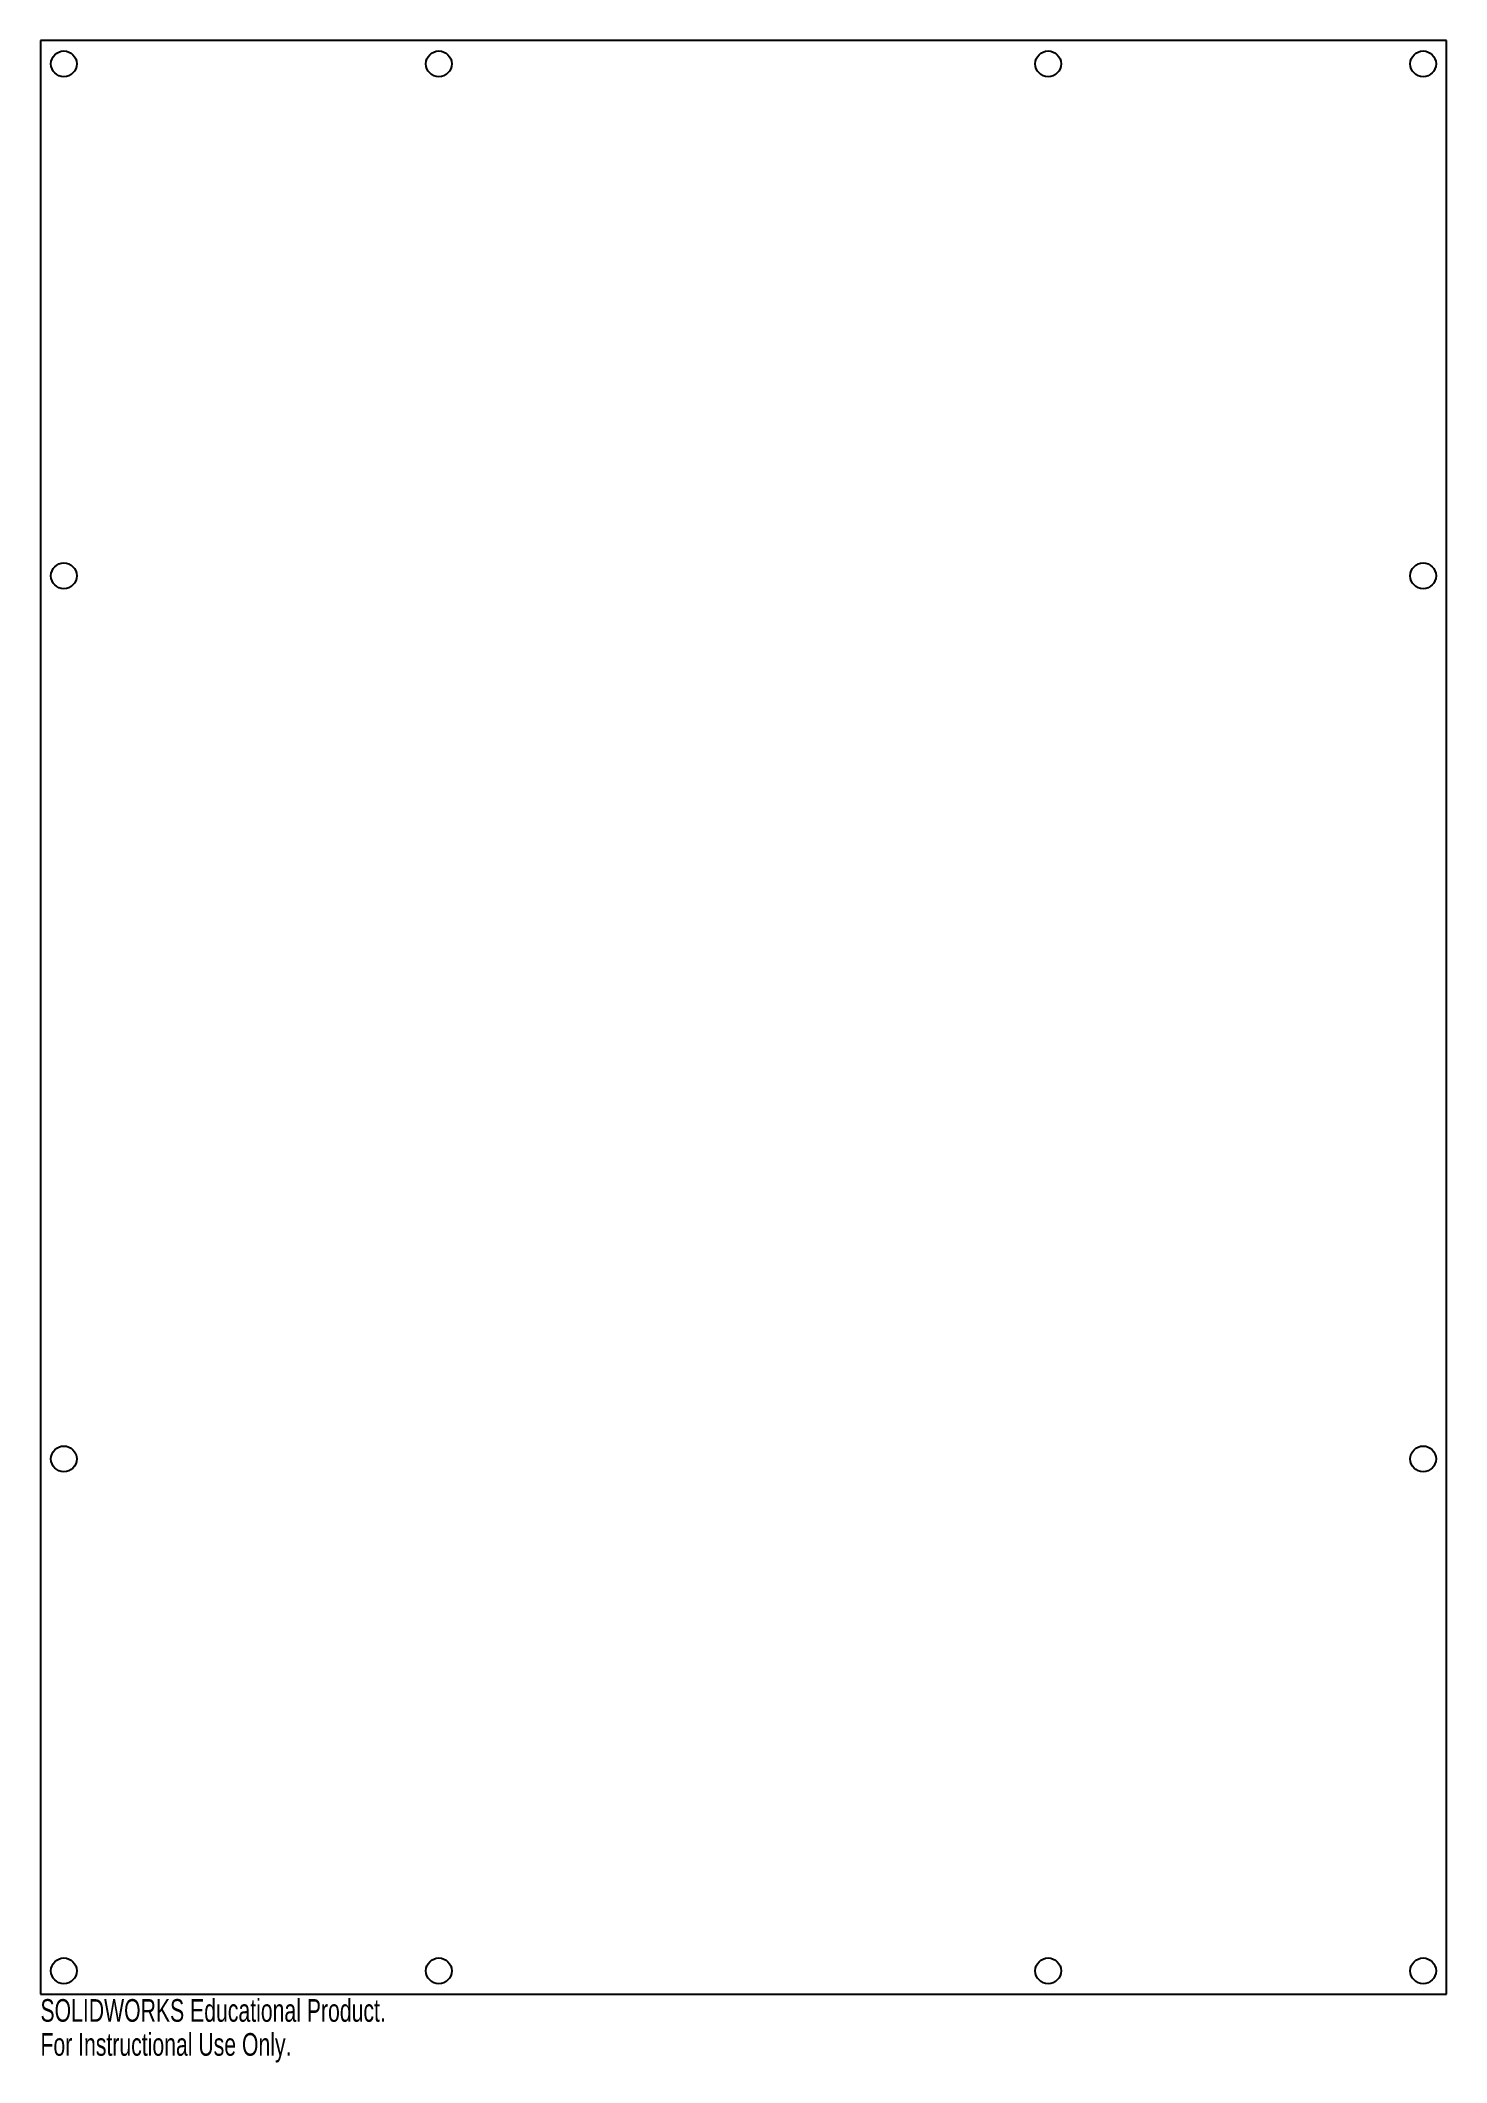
# Model space of a CAD drawing. Header units: millimetres. Extents: x -150 to 150, y -223 to 208.
import ezdxf

# ---------------------------------------------------------------- set-up
doc = ezdxf.new("R2010")
doc.units = ezdxf.units.MM
doc.styles.add('SLDTEXTSTYLE0', font='TXT', dxfattribs={"width": 0.7})

msp = doc.modelspace()

# ---------------------------------------------------------------- linework, layer by layer
at = {"color": 7, "linetype": 'Continuous', "lineweight": 25}
for p, q in [((150, 208.45), (-150, 208.45)), ((-150, 208.45), (-150, -208.45)), ((150, -208.45), (150, 208.45)), ((-150, -208.45), (150, -208.45))]:
    msp.add_line(p, q, dxfattribs=at)
for centre in [(-145, 203.45), (-145, 203.45), (-65, 203.45), (-65, 203.45), (65, 203.45), (65, 203.45), (145, 203.45), (145, 203.45), (-145, 94.22), (-145, 94.22), (145, 94.22), (145, 94.22), (-145, -94.22), (-145, -94.22), (145, -94.22), (145, -94.22), (-145, -203.45), (-145, -203.45), (-65, -203.45), (-65, -203.45), (65, -203.45), (65, -203.45), (145, -203.45), (145, -203.45)]:
    msp.add_circle(centre, 2.75, dxfattribs=at)

# ---------------------------------------------------------------- texts
at = {"color": 7, "linetype": 'Continuous', "char_height": 4.8336, "attachment_point": 1, "style": 'SLDTEXTSTYLE0'}
for s, insert in [('SOLIDWORKS Educational Product.', (-150, -209.47)), ('For Instructional Use Only.', (-150, -216.72))]:
    msp.add_mtext(s, dxfattribs=dict(at, insert=insert))

doc.saveas('drawing.dxf')
